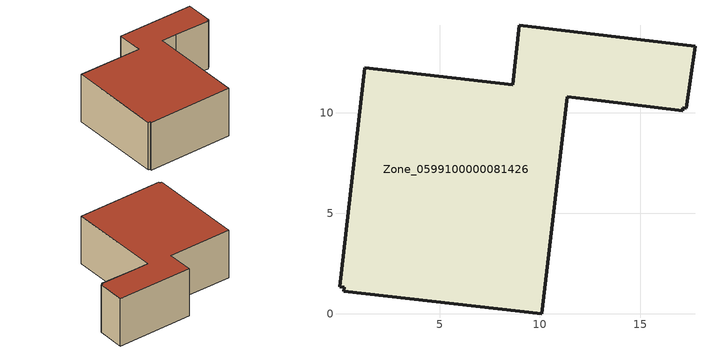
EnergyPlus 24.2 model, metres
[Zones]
Zone_0599100000081426
 floor ground (C_G): 17.12,10.24 17.1,10.09 13.05,10.6 11.35,10.79 10.1,0 0.23,1.11 0.25,1.31 0.02,1.33 1.28,12.24 8.64,11.39 8.97,14.35 17.72,13.31 17.29,10.22 z2.25
 wall outside (C_F): 17.72,13.31 8.97,14.35 8.64,11.39 1.28,12.24 0.02,1.33 0.25,1.31 0.23,1.11 10.1,0 11.35,10.79 13.05,10.6 17.1,10.09 17.12,10.24 17.29,10.22 17.72,13.31 z2.25:8.01
 roof outside (C_R): 17.1,10.09 17.12,10.24 17.29,10.22 17.72,13.31 8.97,14.35 8.64,11.39 1.28,12.24 0.02,1.33 0.25,1.31 0.23,1.11 10.1,0 11.35,10.79 13.05,10.6 z8.01
[BUILDING]
Pand.0599100000081426: North Axis=0; Terrain=City; Loads Convergence Tolerance Value=0.04; Temperature Convergence Tolerance Value=0.4; Solar Distribution=FullExterior; Maximum Number of Warmup Days=25; Minimum Number of Warmup Days=1
[Site:Location]
Rotterdam.The.Hague.AP_ZH_NLD Design_Conditions: Latitude=51.96; Longitude=4.45; Time Zone=1; Elevation=-4.5
[SITE:GROUNDTEMPERATURE:BUILDINGSURFACE]
18, 18, 18, 18, 18, 18, 18, 18, 18, 18, 18, 18
[MATERIAL] Thermal Absorptance=0.9; Solar Absorptance=0.7; Visible Absorptance=0.7
Name | Roughness | Thickness | Conductivity | Density | Specific Heat
G.D.1965 | MediumSmooth | 0.15 | 1 | 540 | 1210
F.D.1965 | Rough | 0.3 | 0.857143 | 1920 | 840
R.D.1965 | MediumRough | 0.2 | 0.08 | 1500 | 1000
[CONSTRUCTION]
C_G: G.D.1965
C_F: F.D.1965
C_R: R.D.1965
[ZONE]
Zone_0599100000081426: Type=1; Multiplier=1; Ceiling Height=Autocalculate; Volume=Autocalculate; Floor Area=autocalculate; Part of Total Floor Area=Yes
[ZONEINFILTRATION:DESIGNFLOWRATE]
Infil_Zone_0599100000081426: Zone or ZoneList or Space or SpaceList=Zone_0599100000081426; Schedule=AlwaysOn; Design Flow Rate Calculation Method=Flow/Area; Flow Rate per Floor Area=0.0042; Constant Term Coefficient=1; Temperature Term Coefficient=0; Velocity Term Coefficient=0; Velocity Squared Term Coefficient=0
[HVACTEMPLATE:ZONE:IDEALLOADSAIRSYSTEM]
Zone_0599100000081426: Maximum Heating Supply Air Temperature=50; Minimum Cooling Supply Air Temperature=13; Maximum Heating Supply Air Humidity Ratio=0.0156; Minimum Cooling Supply Air Humidity Ratio=0.0077; Heating Limit=NoLimit; Cooling Limit=NoLimit; Dehumidification Control Type=ConstantSensibleHeatRatio; Cooling Sensible Heat Ratio=0.7; Dehumidification Setpoint=60; Humidification Control Type=None; Humidification Setpoint=30; Outdoor Air Method=None; Outdoor Air Flow Rate per Person=0.00944; Outdoor Air Flow Rate per Zone Floor Area=0; Outdoor Air Flow Rate per Zone=0; Demand Controlled Ventilation Type=None; Outdoor Air Economizer Type=NoEconomizer; Heat Recovery Type=None; Sensible Heat Recovery Effectiveness=0.7; Latent Heat Recovery Effectiveness=0.65
[ZONECONTROL:THERMOSTAT]
ThermostatControl_Zone_0599100000081426: Zone or ZoneList=Zone_0599100000081426; Control Type Schedule=DualSetpointControlType; Control 1=Thermostat_Zone_0599100000081426; Temperature Difference Between Cutout And Setpoint=0
[THERMOSTATSETPOINT:DUALSETPOINT]
Thermostat_Zone_0599100000081426: Heating Setpoint Temperature Schedule=HeatingSetpoint_Zone_0599100000081426; Cooling Setpoint Temperature Schedule=CoolingSetpoint_Zone_0599100000081426
[SCHEDULE:COMPACT]
HeatingSetpoint_Zone_0599100000081426: Through: 12/31, For: AllDays, Until: 24:00, 21
CoolingSetpoint_Zone_0599100000081426: Through: 12/31, For: AllDays, Until: 24:00, 24
DualSetpointControlType: Through: 12/31, For: AllDays, Until: 24:00, 4
AlwaysOn: Through: 12/31, For: AllDays, Until: 24:00, 1
